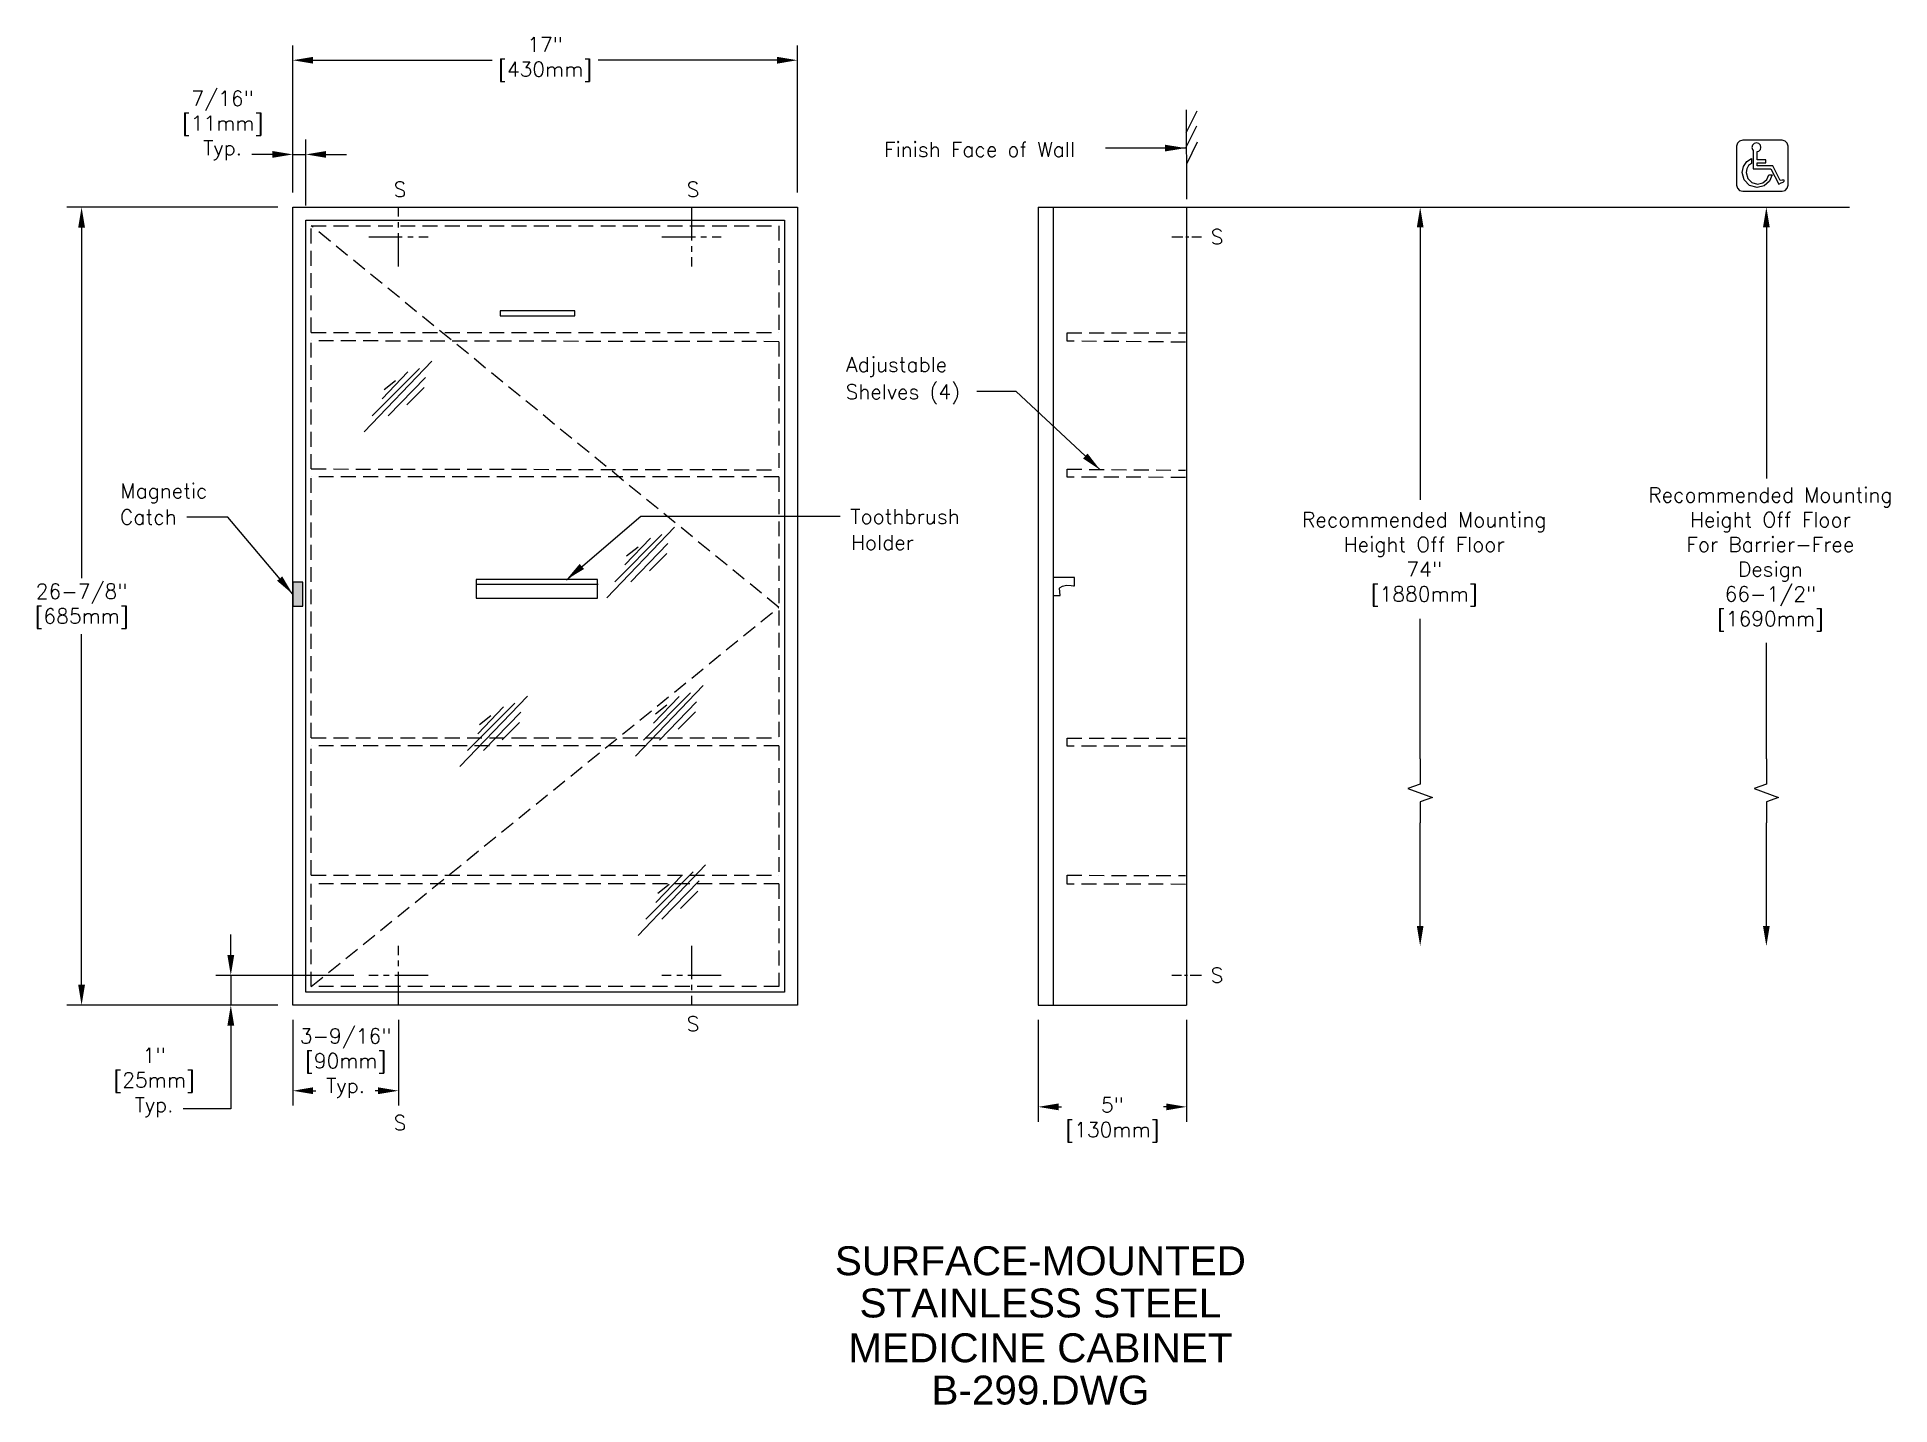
# Model space of a CAD drawing. Extents: x 3.9 to 66.3, y 0.2 to 46.3.
import ezdxf
from ezdxf.enums import TextEntityAlignment as Align

# ---------------------------------------------------------------- set-up
doc = ezdxf.new("R2010")
doc.units = 0
doc.header["$MEASUREMENT"] = 0
doc.header["$PDMODE"] = 35
doc.header["$PDSIZE"] = 1
doc.linetypes.add('CENTER2', pattern=[1.125, 0.75, -0.125, 0.125, -0.125])
doc.linetypes.add('HIDDEN2', pattern=[0.1875, 0.125, -0.0625])
doc.layers.get('0').update_dxf_attribs({"linetype": 'CONTINUOUS'})
doc.layers.get('DEFPOINTS').update_dxf_attribs({"linetype": 'CONTINUOUS'})
for name, color, linetype in [('DETAIL', 4, 'CONTINUOUS'), ('DIM', 1, 'CONTINUOUS'), ('TEXT', 2, 'CONTINUOUS')]:
    doc.layers.add(name, color=color, linetype=linetype)
doc.styles.add('ARIAL_5', font='ARIAL.TTF', dxfattribs={"height": 5})
doc.styles.add('DIM_S_8', font='simplex.shx', dxfattribs={"height": 0.5})
doc.dimstyles.new('DIM_S_7', dxfattribs={"dimtxt": 0.12, "dimasz": 0.6875, "dimexe": 0.5, "dimexo": 0.5, "dimgap": 0.09375, "dimtad": 1, "dimtih": 1, "dimtoh": 1, "dimdec": 4, "dimrnd": 0.0625, "dimzin": 0, "dimtxsty": 'DIM_S_8', "dimcen": 0.09375, "dimaunit": 1, "dimazin": 3, "dimtfac": 1, "dimtdec": 4, "dimtofl": 0, "dimtmove": 0, "dimatfit": 3, "dimtolj": 1, "dimtzin": 0})

# ---------------------------------------------------------------- blocks, each defined once
blk = doc.blocks.new('TBLK_TX')
blk = doc.blocks.new('*D13')
at = {"color": 0, "linetype": 'BYBLOCK'}
for p, q in [((81.751, 41.09), (81.751, 46.041)), ((98.751, 41.09), (98.751, 46.041)), ((82.438, 45.541), (88.466, 45.541)), ((98.063, 45.541), (92.035, 45.541))]:
    blk.add_line(p, q, dxfattribs=at)
for points in [[(82.438, 45.655), (82.438, 45.426), (81.751, 45.541)], [(98.063, 45.655), (98.063, 45.426), (98.751, 45.541)]]:
    blk.add_solid(points, dxfattribs=at)
at = {"layer": 'DEFPOINTS', "color": 0, "linetype": 'BYBLOCK'}
for p in [(98.751, 45.541), (81.751, 40.59), (98.751, 40.59)]:
    blk.add_point(p, dxfattribs=at)
at = {"color": 0, "linetype": 'BYBLOCK', "insert": (90.251, 45.571), "char_height": 0.5, "attachment_point": 5, "style": 'DIM_S_8'}
blk.add_mtext('\\A1;17"\\P[430mm]', dxfattribs=at)
blk = doc.blocks.new('*D14')
at = {"color": 0, "linetype": 'BYBLOCK'}
for p, q in [((79.664, 15.402), (79.664, 16.09)), ((83.813, 14.715), (79.164, 14.715)), ((79.664, 14.715), (79.664, 13.715)), ((81.251, 13.715), (79.164, 13.715)), ((79.664, 13.027), (79.664, 12.34))]:
    blk.add_line(p, q, dxfattribs=at)
for points in [[(79.55, 15.402), (79.779, 15.402), (79.664, 14.715)], [(79.55, 13.027), (79.779, 13.027), (79.664, 13.715)]]:
    blk.add_solid(points, dxfattribs=at)
at = {"layer": 'DEFPOINTS', "color": 0, "linetype": 'BYBLOCK'}
for p in [(84.313, 14.715), (79.664, 13.715), (81.751, 13.715)]:
    blk.add_point(p, dxfattribs=at)
at = {"color": 0, "linetype": 'BYBLOCK', "insert": (77.081, 11.109), "char_height": 0.5, "attachment_point": 5, "style": 'DIM_S_8'}
blk.add_mtext('\\A1;1"\\P[25mm]\\PTyp.', dxfattribs=at)
blk = doc.blocks.new('*D15')
at = {"color": 0, "linetype": 'BYBLOCK'}
for p, q in [((81.751, 13.215), (81.751, 10.331)), ((85.313, 13.215), (85.313, 10.331)), ((82.438, 10.831), (82.532, 10.831)), ((84.626, 10.831), (84.532, 10.831))]:
    blk.add_line(p, q, dxfattribs=at)
for points in [[(82.438, 10.946), (82.438, 10.717), (81.751, 10.831)], [(84.626, 10.946), (84.626, 10.717), (85.313, 10.831)]]:
    blk.add_solid(points, dxfattribs=at)
at = {"layer": 'DEFPOINTS', "color": 0, "linetype": 'BYBLOCK'}
for p in [(81.751, 13.715), (85.313, 13.715), (85.313, 10.831)]:
    blk.add_point(p, dxfattribs=at)
at = {"color": 0, "linetype": 'BYBLOCK', "insert": (83.532, 11.758), "char_height": 0.5, "attachment_point": 5, "style": 'DIM_S_8'}
blk.add_mtext('\\A1;3-9/16"\\P[90mm]\\PTyp.', dxfattribs=at)
blk = doc.blocks.new('*D16')
at = {"color": 0, "linetype": 'BYBLOCK'}
for p, q in [((81.251, 40.59), (74.138, 40.59)), ((74.638, 39.902), (74.638, 28.091)), ((74.638, 14.402), (74.638, 26.213)), ((81.251, 13.715), (74.138, 13.715))]:
    blk.add_line(p, q, dxfattribs=at)
for points in [[(74.523, 39.902), (74.753, 39.902), (74.638, 40.59)], [(74.523, 14.402), (74.753, 14.402), (74.638, 13.715)]]:
    blk.add_solid(points, dxfattribs=at)
at = {"layer": 'DEFPOINTS', "color": 0, "linetype": 'BYBLOCK'}
for p in [(81.751, 40.59), (74.638, 13.715), (81.751, 13.715)]:
    blk.add_point(p, dxfattribs=at)
at = {"color": 0, "linetype": 'BYBLOCK', "insert": (74.638, 27.152), "char_height": 0.5, "attachment_point": 5, "style": 'DIM_S_8'}
blk.add_mtext('\\A1;26-7/8"\\P[685mm]', dxfattribs=at)
blk = doc.blocks.new('*D17')
at = {"color": 0, "linetype": 'BYBLOCK'}
for p, q in [((81.751, 41.09), (81.751, 42.869)), ((82.188, 40.652), (82.188, 42.869)), ((81.063, 42.369), (80.376, 42.369)), ((81.751, 42.369), (82.188, 42.369)), ((82.876, 42.369), (83.563, 42.369))]:
    blk.add_line(p, q, dxfattribs=at)
for points in [[(81.063, 42.483), (81.063, 42.254), (81.751, 42.369)], [(82.876, 42.483), (82.876, 42.254), (82.188, 42.369)]]:
    blk.add_solid(points, dxfattribs=at)
at = {"layer": 'DEFPOINTS', "color": 0, "linetype": 'BYBLOCK'}
for p in [(82.188, 42.369), (81.751, 40.59), (82.188, 40.152)]:
    blk.add_point(p, dxfattribs=at)
at = {"color": 0, "linetype": 'BYBLOCK', "insert": (79.387, 43.338), "char_height": 0.5, "attachment_point": 5, "style": 'DIM_S_8'}
blk.add_mtext('\\A1;7/16"\\P[11mm]\\PTyp.', dxfattribs=at)
blk = doc.blocks.new('*D18')
at = {"color": 0, "linetype": 'BYBLOCK'}
for p, q in [((106.862, 13.215), (106.862, 9.788)), ((111.862, 13.215), (111.862, 9.788)), ((107.55, 10.288), (107.644, 10.288)), ((111.175, 10.288), (111.081, 10.288))]:
    blk.add_line(p, q, dxfattribs=at)
for points in [[(107.55, 10.402), (107.55, 10.173), (106.862, 10.288)], [(111.175, 10.402), (111.175, 10.173), (111.862, 10.288)]]:
    blk.add_solid(points, dxfattribs=at)
at = {"layer": 'DEFPOINTS', "color": 0, "linetype": 'BYBLOCK'}
for p in [(106.862, 13.715), (111.862, 13.715), (111.862, 10.288)]:
    blk.add_point(p, dxfattribs=at)
at = {"color": 0, "linetype": 'BYBLOCK', "insert": (109.362, 9.853), "char_height": 0.5, "attachment_point": 5, "style": 'DIM_S_8'}
blk.add_mtext('\\A1;5"\\P[130mm]', dxfattribs=at)
blk = doc.blocks.new('ADA')
at = {"layer": 'DETAIL', "linetype": 'CONTINUOUS'}
for p, q in [((1.017, 0.853), (0.492, 0.853)), ((1.261, 0.358), (1.017, 0.853)), ((1.215, 0.235), (1.3, 0.278)), ((1.3, 0.278), (1.299, 0.282))]:
    blk.add_line(p, q, dxfattribs=at)
for points in [[(1.328, 0), (1.431, 0.028), (1.503, 0.1), (1.531, 0.202), (1.531, 1.514), (1.503, 1.616), (1.431, 1.688), (1.328, 1.716), (0, 1.716), (-0.102, 1.688), (-0.175, 1.616), (-0.203, 1.514), (-0.203, 0.202), (-0.175, 0.1), (-0.102, 0.028), (0, 0)], [(0.997, 0.551), (0.905, 0.333), (0.727, 0.181), (0.491, 0.125), (0.233, 0.194), (0.049, 0.378), (-0.021, 0.635), (0.026, 0.833), (0.142, 1), (0.293, 1.1), (0.295, 0.934), (0.193, 0.86), (0.137, 0.758), (0.12, 0.624), (0.172, 0.431), (0.31, 0.294), (0.504, 0.242), (0.68, 0.282), (0.814, 0.393), (0.883, 0.555)]]:
    blk.add_lwpolyline(points, close=True, dxfattribs=at)
for points in [[(0.492, 1.332), (0.54, 1.345), (0.595, 1.4), (0.616, 1.477), (0.595, 1.554), (0.54, 1.609), (0.463, 1.629), (0.386, 1.609), (0.331, 1.554), (0.31, 1.477), (0.331, 1.4), (0.355, 1.376)], [(0.355, 1.376), (0.355, 0.757)], [(0.492, 1.051), (0.492, 1.332)], [(0.355, 0.757), (0.492, 0.757)], [(0.492, 0.955), (0.78, 0.955), (0.78, 1.051), (0.492, 1.051)], [(0.492, 0.853), (0.492, 0.955)], [(0.492, 0.757), (0.948, 0.757)], [(0.948, 0.757), (1.215, 0.235)], [(1.299, 0.282), (1.359, 0.307), (1.398, 0.335), (1.407, 0.361), (1.382, 0.375), (1.329, 0.374), (1.261, 0.358)]]:
    blk.add_lwpolyline(points, dxfattribs=at)

msp = doc.modelspace()

# ---------------------------------------------------------------- linework, layer by layer
at = {"layer": 'DETAIL', "linetype": 'CENTER2', "ltscale": 1.5}
for p, q in [((16.03347, 38.58911), (16.03347, 40.58911)), ((25.90847, 40.58911), (25.90847, 38.58911)), ((15.03347, 39.58911), (17.03347, 39.58911)), ((24.90847, 39.58911), (26.90847, 39.58911)), ((16.03347, 13.714), (16.03347, 15.714)), ((25.90847, 15.714), (25.90847, 13.714)), ((17.03347, 14.714), (15.03347, 14.714)), ((26.90847, 14.714), (24.90847, 14.714))]:
    msp.add_line(p, q, dxfattribs=at)
at = {"layer": 'DETAIL', "linetype": 'CONTINUOUS'}
for p, q in [((37.58281, 40.58911), (42.58281, 40.58911)), ((37.58281, 40.58911), (37.58281, 13.714)), ((38.08281, 40.58911), (38.08281, 13.714)), ((42.58281, 40.58911), (42.58281, 13.714)), ((37.58281, 13.714), (42.58281, 13.714))]:
    msp.add_line(p, q, dxfattribs=at)
at = {"layer": 'DETAIL', "linetype": 'CENTER2', "ltscale": 0.5}
for p, q in [((42.08281, 39.58911), (43.08281, 39.58911)), ((43.08281, 14.714), (42.08281, 14.714))]:
    msp.add_line(p, q, dxfattribs=at)
at = {"layer": 'DETAIL', "linetype": 'HIDDEN2', "ltscale": 4}
for p, q in [((13.09597, 36.36967), (28.84597, 36.36967)), ((28.84597, 36.06008), (13.09597, 36.0874)), ((13.09597, 31.77397), (28.84597, 31.74664)), ((28.84597, 31.50531), (13.09597, 31.50531)), ((13.09597, 22.71711), (28.84597, 22.71711)), ((28.84597, 22.44848), (13.09597, 22.44848)), ((13.09597, 18.09464), (28.84597, 18.09464)), ((28.84597, 17.79903), (13.09597, 17.79903))]:
    msp.add_line(p, q, dxfattribs=at)
at = {"layer": 'DETAIL', "linetype": 'CONTINUOUS'}
for points in [[(42.92203, 43.82763), (42.55603, 43.08519)], [(42.56609, 43.86791), (42.58281, 40.86117)], [(42.91197, 43.32364), (42.54597, 42.58114)], [(42.94234, 42.77952), (42.57614, 42.03707)], [(14.88254, 33.02371), (17.15974, 35.40225)], [(15.14449, 33.56798), (16.73658, 35.16036)], [(15.48719, 34.13236), (16.35366, 35.03944)], [(15.93045, 34.73702), (15.54758, 34.43479)], [(15.68861, 33.56798), (16.93819, 34.85794)], [(16.31338, 33.93075), (16.89773, 34.51529)], [(23.05461, 27.43034), (25.33182, 29.80888)], [(23.31657, 27.97461), (24.90866, 29.56704)], [(23.65908, 28.53903), (24.52574, 29.44611)], [(24.10253, 29.14368), (23.71966, 28.84126)], [(23.86069, 27.97461), (25.11008, 29.26461)], [(24.48546, 28.33742), (25.06981, 28.92196)], [(38.80408, 27.83357), (38.80408, 28.11569), (38.10563, 28.11569)], [(18.67795, 27.89734), (22.76224, 27.89734)], [(38.10563, 27.51103), (38.32054, 27.51103), (38.30042, 27.75287)], [(38.30042, 27.75287), (38.32279, 27.77902), (38.39884, 27.82755), (38.54208, 27.85368)], [(38.54208, 27.85368), (38.69067, 27.84846), (38.77648, 27.83879), (38.80408, 27.83357)], [(24.02189, 22.09902), (26.29928, 24.47751)], [(18.09699, 21.74626), (20.37419, 24.1248)], [(18.35898, 22.29053), (19.95098, 23.88277)], [(18.70149, 22.85496), (19.56806, 23.76184)], [(24.28385, 22.64328), (25.87594, 24.23567)], [(24.62654, 23.20766), (25.49302, 24.11455)], [(25.06981, 23.81231), (24.68693, 23.50989)], [(24.82797, 22.64328), (26.07755, 23.93324)], [(19.1449, 23.45961), (18.76203, 23.15719)], [(18.90306, 22.29053), (20.15246, 23.58053)], [(19.52783, 22.65333), (20.11218, 23.23788)], [(25.45273, 23.00605), (26.03727, 23.59059)], [(24.10253, 16.06218), (26.37978, 18.44072)], [(24.36454, 16.60645), (25.95659, 18.19868)], [(24.70705, 17.17082), (25.57366, 18.07777)], [(25.15051, 17.77549), (24.76758, 17.4731)], [(24.90866, 16.60645), (26.15805, 17.89645)], [(25.53343, 16.96926), (26.11778, 17.55375)]]:
    msp.add_lwpolyline(points, dxfattribs=at)
for points in [[(12.47097, 13.714), (12.47097, 40.58911), (29.47097, 40.58911), (29.47097, 13.714)], [(12.90847, 14.1515), (12.90847, 40.15161), (29.03347, 40.15161), (29.03347, 14.1515)], [(19.45719, 36.92743), (21.96961, 36.92743), (21.96961, 37.10207), (19.45719, 37.10207)], [(12.47431, 27.15146), (12.81696, 27.15146), (12.81696, 27.95769), (12.47431, 27.95769)], [(18.6512, 27.42028), (22.73551, 27.42028), (22.73551, 28.05187), (18.6512, 28.05187)]]:
    msp.add_lwpolyline(points, close=True, dxfattribs=at)
at = {"layer": 'DETAIL', "linetype": 'HIDDEN2', "ltscale": 4}
for points in [[(13.09597, 14.339), (28.84597, 27.11121), (13.09597, 39.96411)], [(13.09597, 36.36967), (13.09597, 39.96411), (28.84597, 39.96411), (28.84597, 36.36967)], [(42.54936, 36.04389), (38.55557, 36.08073), (38.55557, 36.36305), (42.54597, 36.35295)], [(13.09597, 31.77397), (13.09597, 36.0874)], [(28.84597, 36.06008), (28.84597, 31.74664)], [(13.09597, 22.71711), (13.09597, 31.50531)], [(28.84597, 31.50531), (28.84597, 22.71711)], [(42.54597, 31.48843), (38.55557, 31.49868), (38.55557, 31.76731), (42.54936, 31.73047)], [(42.54597, 22.43161), (38.55557, 22.44166), (38.55557, 22.71049), (42.54597, 22.70043)], [(13.09597, 18.09464), (13.09597, 22.44848)], [(28.84597, 22.44848), (28.84597, 18.09464)], [(28.84597, 17.79903), (28.84597, 14.339), (13.09597, 14.339), (13.09597, 17.79903)], [(42.54597, 17.78216), (38.55557, 17.79222), (38.55557, 18.08796), (42.54597, 18.07777)]]:
    msp.add_lwpolyline(points, dxfattribs=at)
at = {"layer": 'DETAIL', "linetype": 'CONTINUOUS'}
msp.add_solid([(12.47431, 27.15146), (12.81696, 27.15146), (12.47431, 27.95769), (12.81696, 27.95769)], dxfattribs=at)
at = {"layer": 'DIM', "linetype": 'CONTINUOUS'}
for p, q in [((42.58281, 40.58911), (64.91703, 40.58911)), ((50.45121, 39.91411), (50.45121, 30.73335)), ((62.11267, 39.91411), (62.11267, 31.45277)), ((50.45121, 22.00671), (50.45121, 26.72704)), ((62.11267, 22.00671), (62.11267, 25.91691)), ((50.45121, 16.37949), (50.45121, 19.8567)), ((62.11267, 16.37949), (62.11267, 19.8567)), ((10.3848, 12.339), (10.3848, 10.21729)), ((10.3848, 10.21729), (8.7815, 10.21729))]:
    msp.add_line(p, q, dxfattribs=at)
for points in [[(50.45121, 22.00671), (50.45121, 21.15849), (50.03909, 21.00849), (50.86333, 20.70849), (50.45121, 20.55849), (50.45121, 19.8567)], [(62.11267, 22.00671), (62.11267, 21.15849), (61.70055, 21.00849), (62.52479, 20.70849), (62.11267, 20.55849), (62.11267, 19.8567)]]:
    msp.add_lwpolyline(points, dxfattribs=at)
for points in [[(50.33871, 39.91411), (50.56371, 39.91411), (50.45121, 40.58911)], [(62.00017, 39.91411), (62.22517, 39.91411), (62.11267, 40.58911)], [(50.33871, 16.37949), (50.56371, 16.37949), (50.45121, 15.70449)], [(62.00017, 16.37949), (62.22517, 16.37949), (62.11267, 15.70449)]]:
    msp.add_solid(points, dxfattribs=at)

# ---------------------------------------------------------------- block references
at = {"linetype": 'CONTINUOUS'}
msp.add_blockref('ADA', (61.31503, 41.12926), dxfattribs=at)
at = {"layer": 'TEXT', "linetype": 'CONTINUOUS'}
ref = msp.add_blockref('TBLK_TX', (37.65796, 4.61681), dxfattribs=dict(at, xscale=0.195, yscale=0.195, zscale=0.195))
ref.add_attrib('TITLE', 'SURFACE-MOUNTED', dxfattribs={"layer": '0', "height": 0.975, "style": 'ARIAL_5'}).set_placement((37.65796, 4.61681), align=Align.CENTER)
ref.add_attrib('DWG_NAME', 'STAINLESS STEEL', dxfattribs={"layer": '0', "height": 0.975, "style": 'ARIAL_5'}).set_placement((37.65796, 3.19378), align=Align.CENTER)
ref = msp.add_blockref('TBLK_TX', (37.65796, 1.68417), dxfattribs=dict(at, xscale=0.195, yscale=0.195, zscale=0.195))
ref.add_attrib('TITLE', 'MEDICINE CABINET', dxfattribs={"layer": '0', "height": 0.975, "style": 'ARIAL_5'}).set_placement((37.65796, 1.68417), align=Align.CENTER)
ref.add_attrib('DWG_NAME', 'B-299.DWG', dxfattribs={"layer": '0', "height": 0.975, "style": 'ARIAL_5'}).set_placement((37.65796, 0.26114), align=Align.CENTER)

# ---------------------------------------------------------------- texts
at = {"layer": 'DIM', "linetype": 'CONTINUOUS', "style": 'DIM_S_8'}
for s, p in [('Finish Face of Wall', (32.39055, 42.28558)), ('S', (15.8658, 40.94048)), ('S', (25.7408, 40.94048)), ('S', (43.39252, 39.34539)), ('Adjustable', (31.10954, 35.03944)), ('Shelves (4)', (31.09195, 34.12273)), ('Magnetic', (6.6594, 30.7864)), ('Catch', (6.65443, 29.90388)), ('Toothbrush', (31.25561, 29.92066)), ('Holder', (31.27589, 29.0442)), ('S', (43.39252, 14.47029)), ('S', (25.7408, 12.83337)), ('S', (15.8658, 9.50249))]:
    msp.add_text(s, height=0.5, dxfattribs=at).set_placement(p)
at = {"layer": 'DIM', "linetype": 'CONTINUOUS', "char_height": 0.5, "attachment_point": 5, "style": 'DIM_S_8'}
for s, insert in [('Recommended Mounting\\PHeight Off Floor\\PFor Barrier-Free\\PDesign\\P66-1/2"\\P[1690mm]', (62.24703, 28.73018)), ('Recommended Mounting\\PHeight Off Floor\\P74"\\P[1880mm]', (50.58557, 28.73018))]:
    msp.add_mtext(s, dxfattribs=dict(at, insert=insert))

# ---------------------------------------------------------------- dimensions: what is measured, and where the dimension line sits
at = {"layer": 'DIM', "linetype": 'CONTINUOUS'}
for base, p1, p2, text, picture, middle in [((29.47097, 45.53988), (12.47097, 40.58911), (29.47097, 40.58911), '17"\\P[430mm]', '*D13', (20.97097, 45.57058)), ((12.90847, 42.36801), (12.47097, 40.58911), (12.90847, 40.15161), '7/16"\\P[11mm]\\PTyp.', '*D17', (10.10731, 43.33766)), ((16.03347, 10.8306), (12.47097, 13.714), (16.03347, 13.714), '3-9/16"\\P[90mm]\\PTyp.', '*D15', (14.25222, 11.75687)), ((42.58281, 10.28686), (37.58281, 13.714), (42.58281, 13.714), '5"\\P[130mm]', '*D18', (40.08281, 9.85265))]:
    dim = msp.add_linear_dim(base=base, p1=p1, p2=p2, text=text, dimstyle='DIM_S_7', override={"dimpost": '\\X'}, dxfattribs=at)
    dim.commit()
    dim.dimension.update_dxf_attribs({"geometry": picture, "text_midpoint": middle, "dimtype": 160, "insert": (-69.27958, -0.00082)})
dim = msp.add_linear_dim(base=(5.3584, 13.714), p1=(12.47097, 40.58911), p2=(12.47097, 13.714), angle=90, text='26-7/8"\\P[685mm]', dimstyle='DIM_S_7', override={"dimpost": '\\X'}, dxfattribs=at)
dim.commit()
dim.dimension.update_dxf_attribs({"geometry": '*D16', "text_midpoint": (5.3584, 27.15156), "insert": (-69.27958, -0.00082)})
dim = msp.add_linear_dim(base=(10.3848, 13.714), p1=(15.03347, 14.714), p2=(12.47097, 13.714), angle=90, text='1"\\P[25mm]\\PTyp.', dimstyle='DIM_S_7', override={"dimpost": '\\X'}, dxfattribs=at)
dim.commit()
dim.dimension.update_dxf_attribs({"geometry": '*D14', "text_midpoint": (7.80097, 11.10862), "dimtype": 160, "insert": (-69.27958, -0.00082)})

# ---------------------------------------------------------------- leaders
for points in [[(42.54597, 42.58114), (39.85544, 42.58114)], [(39.67286, 31.73911), (36.84276, 34.38556), (35.51901, 34.38556)], [(12.47431, 27.55457), (10.28203, 30.14946), (8.90291, 30.14946)], [(21.68806, 28.04321), (24.19863, 30.18775), (30.90869, 30.18775)]]:
    msp.add_leader(points, dimstyle='DIM_S_7', dxfattribs=at)

doc.saveas('drawing.dxf')
